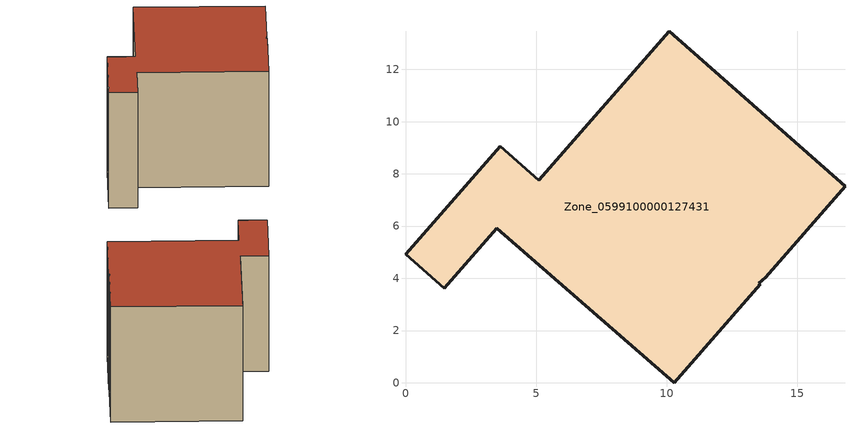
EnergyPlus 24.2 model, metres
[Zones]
Zone_0599100000127431
 floor ground (C_G): 13.54,3.82 13.58,3.77 10.3,0 3.49,5.91 1.49,3.62 0,4.92 3.62,9.05 5.1,7.75 10.09,13.46 16.83,7.52 13.8,4.03 z0
 wall outside (C_F): 3.49,5.91 10.3,0 13.58,3.77 13.54,3.82 13.8,4.03 16.83,7.52 10.09,13.46 5.1,7.75 3.62,9.05 0,4.92 1.49,3.62 3.49,5.91 z0:8.77
 roof outside (C_R): 13.58,3.77 13.54,3.82 13.8,4.03 16.83,7.52 10.09,13.46 5.1,7.75 3.62,9.05 0,4.92 1.49,3.62 3.49,5.91 10.3,0 z8.77
[BUILDING]
Pand.0599100000127431: North Axis=0; Terrain=City; Loads Convergence Tolerance Value=0.04; Temperature Convergence Tolerance Value=0.4; Solar Distribution=FullExterior; Maximum Number of Warmup Days=25; Minimum Number of Warmup Days=1
[Site:Location]
Rotterdam.The.Hague.AP_ZH_NLD Design_Conditions: Latitude=51.96; Longitude=4.45; Time Zone=1; Elevation=-4.5
[SITE:GROUNDTEMPERATURE:BUILDINGSURFACE]
18, 18, 18, 18, 18, 18, 18, 18, 18, 18, 18, 18
[MATERIAL] Thermal Absorptance=0.9; Solar Absorptance=0.7; Visible Absorptance=0.7
Name | Roughness | Thickness | Conductivity | Density | Specific Heat
G.D.1965 | MediumSmooth | 0.15 | 1 | 540 | 1210
F.D.1965 | Rough | 0.3 | 0.857143 | 1920 | 840
R.D.1965 | MediumRough | 0.2 | 0.08 | 1500 | 1000
[CONSTRUCTION]
C_G: G.D.1965
C_F: F.D.1965
C_R: R.D.1965
[ZONE]
Zone_0599100000127431: Type=1; Multiplier=1; Ceiling Height=Autocalculate; Volume=Autocalculate; Floor Area=autocalculate; Part of Total Floor Area=Yes
[ZONEINFILTRATION:DESIGNFLOWRATE]
Infil_Zone_0599100000127431: Zone or ZoneList or Space or SpaceList=Zone_0599100000127431; Schedule=AlwaysOn; Design Flow Rate Calculation Method=Flow/Area; Flow Rate per Floor Area=0.0042; Constant Term Coefficient=1; Temperature Term Coefficient=0; Velocity Term Coefficient=0; Velocity Squared Term Coefficient=0
[HVACTEMPLATE:ZONE:IDEALLOADSAIRSYSTEM]
Zone_0599100000127431: Maximum Heating Supply Air Temperature=50; Minimum Cooling Supply Air Temperature=13; Maximum Heating Supply Air Humidity Ratio=0.0156; Minimum Cooling Supply Air Humidity Ratio=0.0077; Heating Limit=NoLimit; Cooling Limit=NoLimit; Dehumidification Control Type=ConstantSensibleHeatRatio; Cooling Sensible Heat Ratio=0.7; Dehumidification Setpoint=60; Humidification Control Type=None; Humidification Setpoint=30; Outdoor Air Method=None; Outdoor Air Flow Rate per Person=0.00944; Outdoor Air Flow Rate per Zone Floor Area=0; Outdoor Air Flow Rate per Zone=0; Demand Controlled Ventilation Type=None; Outdoor Air Economizer Type=NoEconomizer; Heat Recovery Type=None; Sensible Heat Recovery Effectiveness=0.7; Latent Heat Recovery Effectiveness=0.65
[ZONECONTROL:THERMOSTAT]
ThermostatControl_Zone_0599100000127431: Zone or ZoneList=Zone_0599100000127431; Control Type Schedule=DualSetpointControlType; Control 1=Thermostat_Zone_0599100000127431; Temperature Difference Between Cutout And Setpoint=0
[THERMOSTATSETPOINT:DUALSETPOINT]
Thermostat_Zone_0599100000127431: Heating Setpoint Temperature Schedule=HeatingSetpoint_Zone_0599100000127431; Cooling Setpoint Temperature Schedule=CoolingSetpoint_Zone_0599100000127431
[SCHEDULE:COMPACT]
HeatingSetpoint_Zone_0599100000127431: Through: 12/31, For: AllDays, Until: 24:00, 21
CoolingSetpoint_Zone_0599100000127431: Through: 12/31, For: AllDays, Until: 24:00, 24
DualSetpointControlType: Through: 12/31, For: AllDays, Until: 24:00, 4
AlwaysOn: Through: 12/31, For: AllDays, Until: 24:00, 1
